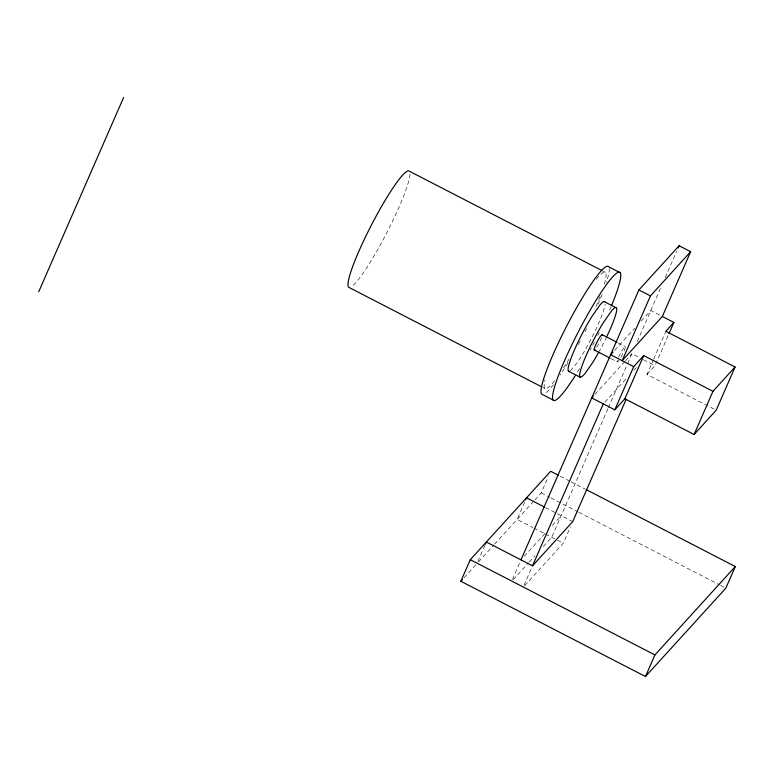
<?xml version="1.0" encoding="UTF-8"?>
<svg xmlns="http://www.w3.org/2000/svg" width="774" height="774" viewBox="0 0 774 774"><rect width="100%" height="100%" fill="white"/><g stroke="black" fill="none" stroke-linecap="round" stroke-linejoin="round"><path stroke-width="0.58" stroke-dasharray="3.87 2.9" d="M477.877 561.44L484.95 545.244M524.675 502.123L517.129 519.402L532.86 527.52M534.815 499.946L541.239 492.874L548.321 476.678M512.494 579.3L520.515 560.947M524.037 585.26L532.057 566.907M607.871 408.798L551.746 537.262L542.903 546.986M608.345 407.695L627.124 364.728M627.598 363.625L631.932 353.718L639.276 357.501M637.254 341.537L661.354 286.37M665.195 277.585L676.708 251.231M524.695 585.647L563.279 543.213L570.361 527.017M714.073 409.078L646.977 374.461L653.266 360.065M653.749 358.962L665.843 331.272M646.977 374.461L655.007 365.618L668.562 334.61M614.624 350.312L634.728 328.205M641.153 321.133L650.799 310.529L661.286 315.937M594.954 394.382L624.695 361.671M625.498 360.79L631.932 353.718M604.891 402.103L626.592 378.234M633.829 370.272L637.844 365.86M464.071 577.752L476.126 564.488M478.545 561.837L493.812 545.041M494.615 544.151L534.012 500.836M524.201 556.332L545.902 532.464M552.336 525.391L561.179 515.668M513.162 579.697L528.429 562.901M529.232 562.011L534.863 555.829M570.332 370.785L576.969 363.006L581.4 356.224A39.29 5.166 -62.7 0 0 605.171 304.221M603.091 271.152L605.229 272.264M617.942 342.814L625.286 346.607M643.475 359.668L655.007 365.618M610.957 358.594L617.255 361.845M542.855 387.445L544.993 388.558M560.337 476.271L569.993 481.254M571.067 481.805L585.028 489.004M541.239 492.874L549.83 497.305M550.904 497.866L577.733 511.711M578.807 512.262L719.423 584.805M720.497 585.357L723.719 587.021M545.447 507.551L572.721 521.618M533.915 528.062L544.403 533.47M545.447 534.012L563.279 543.213M409.93 174.247A65.49 8.611 -62.7 0 1 386.236 233.864A65.49 8.611 -62.7 0 1 351.744 286.574M596.28 279.259A65.49 8.611 -62.7 0 1 603.962 285.442M600.053 296.587A65.49 8.611 -62.7 0 1 594.751 309.358M569.171 358.894A65.49 8.611 -62.7 0 1 561.934 370.446M554.61 380.721A65.49 8.611 -62.7 0 1 545.041 379.831M609.186 268.443A72.108 9.472 -62.7 0 1 606.371 282.539M602.085 294.43A72.108 9.472 -62.7 0 1 597.238 306.078M586.682 328.563A72.108 9.472 -62.7 0 1 585.086 331.727M580.2 341.111A72.108 9.472 -62.7 0 1 577.423 346.268M567.981 362.745A72.108 9.472 -62.7 0 1 560.26 375.003M553.391 384.707A72.108 9.472 -62.7 0 1 544.973 393.705M611.102 306.601A72.108 9.472 -62.7 0 1 608.78 312.028M599.269 332.404A72.108 9.472 -62.7 0 1 597.692 335.568M594.461 341.895A72.108 9.472 -62.7 0 1 590.078 350.167M579.523 368.705A72.108 9.472 -62.7 0 1 575.227 375.671M606.613 336.98A39.29 5.166 -62.7 0 1 599.357 351.135M601.553 337.658A8.63 1.132 -62.7 0 1 595.874 348.435M618.62 357.133A8.63 1.132 -62.7 0 1 625.16 346.529A8.63 1.132 -62.7 0 1 620.942 357.191M618.958 360.345A8.63 1.132 -62.7 0 1 617.42 360.307"/><path stroke-width="1.16" d="M38.7 291.808L123.608 97.466M586.102 489.555L735.3 566.539L725.867 588.134L645.477 676.534L460.859 581.284L470.292 559.689L550.672 471.279L558.189 475.159M485.424 544.17L486.372 542.013L532.522 565.823L572.721 521.618L626.147 399.326M525.614 499.965L526.562 497.808L544.393 507.009M520.989 559.873L638.908 289.95L679.108 245.745L690.64 251.695L662.341 316.479L622.151 360.684L650.45 295.9L690.64 251.695M532.522 565.823L603.275 403.873M678.14 247.941L679.108 245.745M593.348 396.153L591.742 397.913L614.817 409.823L633.683 366.634L643.736 355.585L712.97 391.305L735.077 366.992L665.843 331.272L673.883 322.429L662.341 316.479M614.817 409.823L624.87 398.774L643.736 355.585M669.046 333.507L673.883 322.429M624.87 398.774L694.104 434.495L712.97 391.305M735.077 366.992L716.202 410.181L694.104 434.495M645.477 676.534L654.92 654.939L735.3 566.539M613.018 352.083L610.609 354.734L633.683 366.634M460.859 581.284L462.465 579.513M604.726 301.473L602.975 301.937L600.121 304.753L591.907 316.498A39.29 5.166 -62.7 0 0 568.58 371.249L580.123 377.199L581.864 376.735L584.728 373.929L592.942 362.184A39.29 5.166 -62.7 0 0 598.815 352.122M568.58 371.249L569.084 371.114M620.206 272.719L608.664 266.769A72.108 9.472 -62.7 0 0 568.938 321.761A72.108 9.472 -62.7 0 0 541.568 394.053L553.1 400.003M602.017 270.6L409.069 171.054A65.49 8.611 -62.7 0 0 371.675 224.547A65.49 8.611 -62.7 0 0 348.832 287.348L541.781 386.894M638.908 289.95L650.45 295.9M604.223 301.608L615.765 307.559M602.211 334.697L616.897 342.272M594.18 349.935L609.912 358.052M470.292 559.689L654.92 654.939M575.227 375.671A72.108 9.472 -62.7 0 1 556.371 381.301A72.108 9.472 -62.7 0 1 606.361 284.764A72.108 9.472 -62.7 0 1 611.547 305.537M607.087 335.984A39.29 5.166 -62.7 0 0 616.268 307.423L614.517 307.897L611.663 310.703L603.449 322.448A39.29 5.166 -62.7 0 0 580.123 377.199M595.08 349.432A8.63 1.132 -62.7 0 1 596.938 342.282A8.63 1.132 -62.7 0 1 602.259 335.219"/></g></svg>
